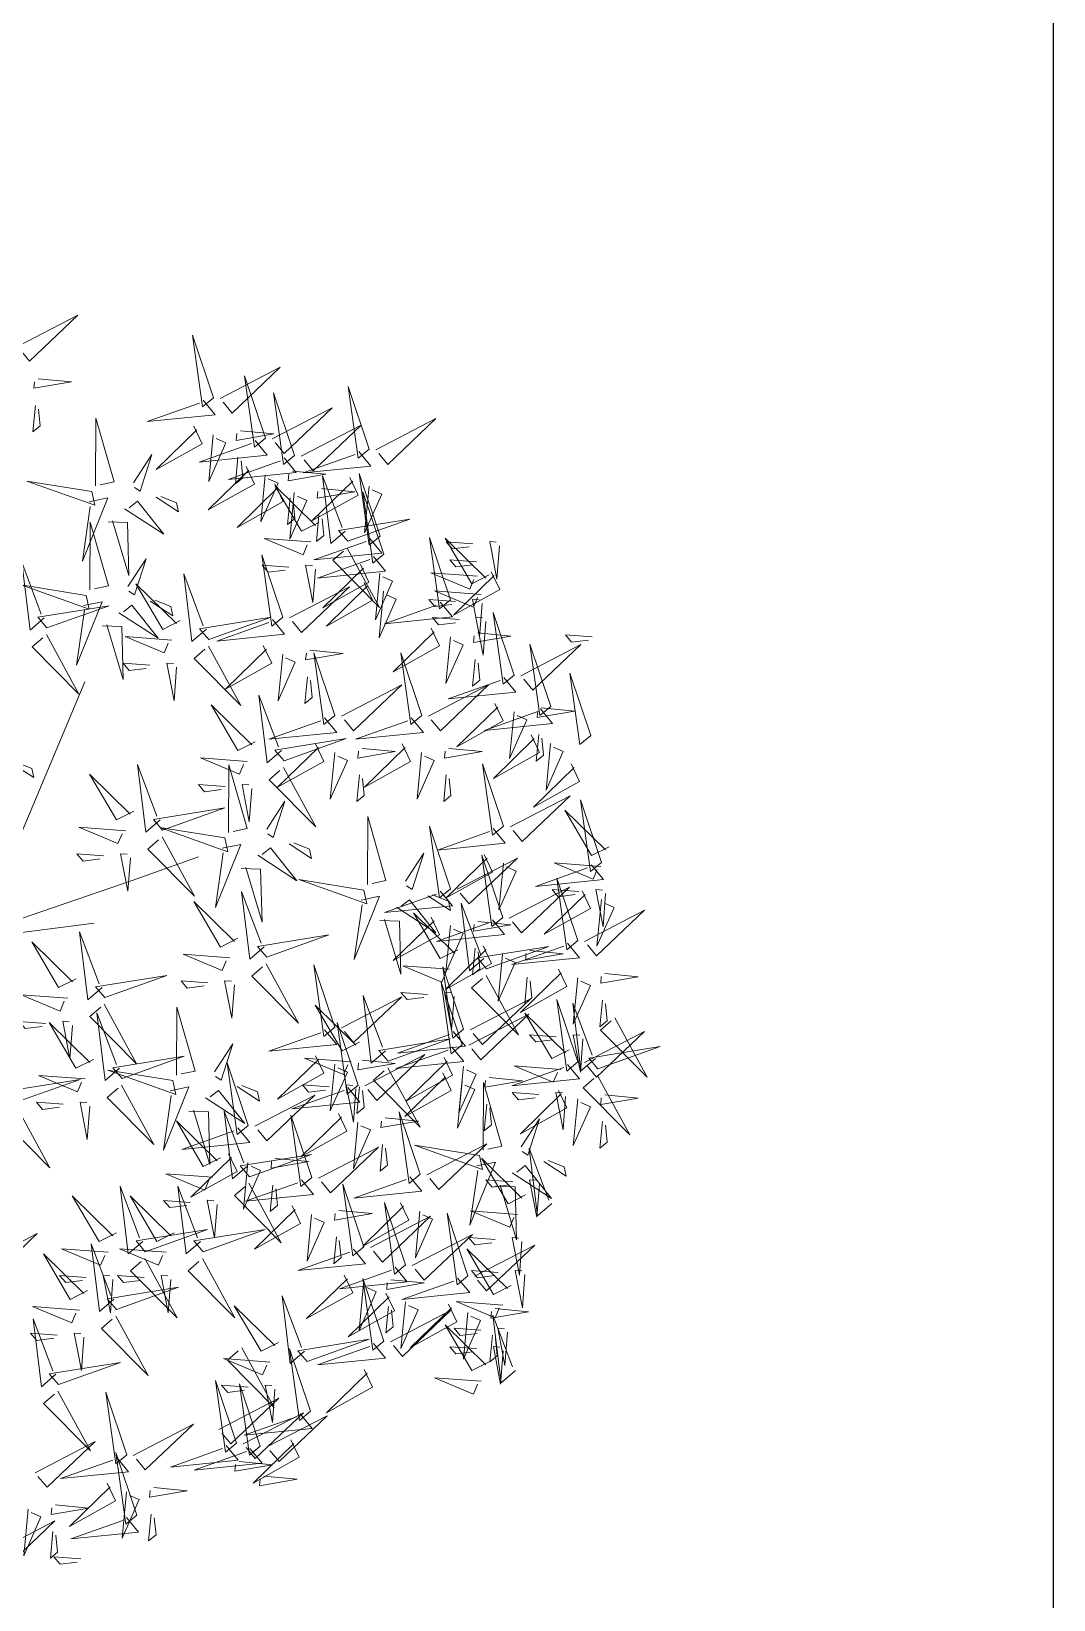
# Model space of a CAD drawing. Header units: millimetres. Extents: x 828494 to 5219521, y -272453 to 431064.
# Drawn here: x 2723570 to 2725742, y 177494 to 180826 of the extents above; entities that cross this region are included whole.
import ezdxf

# ---------------------------------------------------------------- set-up
doc = ezdxf.new("R2010")
doc.units = ezdxf.units.MM
doc.header["$LTSCALE"] = 5
doc.header["$MEASUREMENT"] = 0
doc.layers.add('Tree-1-Mobius', color=7, linetype='Continuous', lineweight=5, true_color=0x1f7a00)

# ---------------------------------------------------------------- blocks, each defined once
blk = doc.blocks.new('TREE-MJ-COLOUR')
at = {"layer": 'Tree-1-Mobius', "color": 35, "true_color": 0xb87a3d}
for p, q in [((813257.6, 660627.5), (813375, 660906.5)), ((813252, 660610.7), (813430.8, 660672.1)), ((813257.6, 660605.1), (813386.1, 660621.9))]:
    blk.add_line(p, q, dxfattribs=at)
at = {"layer": 'Tree-1-Mobius', "color": 32}
blk.add_line((813430.8, 660672.1), (813509.1, 660700), dxfattribs=at)
at = {"layer": 'Tree-1-Mobius', "color": 80, "true_color": 0x3bec13}
for points in [[(813295.6, 661302.5), (813366.5, 661339.3), (813309.8, 661285.3), (813299.1, 661298.2)], [(813526.7, 661241.9), (813502, 661315.7), (813513.7, 661231.3), (813526.7, 661241.9)], [(813534.5, 661241.2), (813605.5, 661277.9), (813548.7, 661223.9), (813538.1, 661236.9)], [(813319.7, 661264.5), (813359, 661260.7), (813314.7, 661253.1), (813315.4, 661260.9)], [(813588.1, 661194.2), (813563.4, 661268), (813575.2, 661183.6), (813588.1, 661194.2)], [(813514.5, 661239.1), (813528.7, 661221.9), (813448.6, 661213.8), (813510.2, 661235.6)], [(813622.2, 661173.8), (813597.5, 661247.6), (813609.3, 661163.1), (813622.2, 661173.8)], [(813316.7, 661233), (813313.7, 661201.6), (813322.3, 661208.7), (813320.3, 661228.7)], [(813596, 661193.4), (813666.9, 661230.2), (813610.2, 661176.2), (813599.5, 661189.1)], [(813387.6, 661138), (813387.9, 661217.9), (813409.5, 661142.6), (813393.1, 661139.1)], [(813503.6, 661208.5), (813513.5, 661187.7), (813459.1, 661157.2), (813507.2, 661204.1)], [(813558.7, 661203.1), (813598, 661199.3), (813553.6, 661191.7), (813554.3, 661199.6)], [(813630.1, 661173), (813701, 661209.8), (813644.3, 661155.7), (813633.6, 661168.7)], [(813575.9, 661191.4), (813590.1, 661174.2), (813510, 661166.1), (813571.6, 661187.9)], [(813526.5, 661198.3), (813521.2, 661143.3), (813541.4, 661188.9), (813530, 661194)], [(813432.5, 661141.7), (813454.1, 661174.8), (813440.3, 661131.9), (813433.7, 661136.2)], [(813610.1, 661171), (813624.3, 661153.7), (813544.2, 661145.6), (813605.7, 661167.4)], [(813555.6, 661171.7), (813552.6, 661140.2), (813561.3, 661147.3), (813559.2, 661167.4)], [(813565.1, 661160.7), (813575, 661139.9), (813520.5, 661109.5), (813568.6, 661156.4)], [(813587.9, 661150.6), (813582.6, 661095.6), (813602.9, 661141.2), (813591.4, 661146.3)], [(813620.1, 661155.4), (813659.4, 661151.6), (813615, 661144), (813615.8, 661151.9)], [(813682.1, 661084.6), (813665.1, 661070), (813655.4, 661150), (813678.5, 661088.8)], [(813383.3, 661131.4), (813306.5, 661143.7), (813386.7, 661115), (813383.3, 661131.4)], [(813599.2, 661140.3), (813609.1, 661119.5), (813554.6, 661089), (813602.7, 661136)], [(813651.2, 661094.9), (813630.6, 661084.5), (813599.1, 661138.4), (813647, 661091.2)], [(813622, 661130.1), (813616.8, 661075.1), (813637, 661120.7), (813625.6, 661125.8)], [(813654.2, 661135), (813693.5, 661131.1), (813649.2, 661123.5), (813649.9, 661131.4)], [(813380.1, 661119.3), (813402, 661123.9), (813372, 661049.1), (813381.3, 661113.8)], [(813421.9, 661111), (813468.2, 661080.8), (813437.1, 661119.9), (813427.3, 661112.1)], [(813459, 661124.5), (813485.5, 661107.2), (813483.2, 661118.1), (813464.5, 661125.6)], [(813617.1, 661124), (813614.1, 661092.5), (813622.7, 661099.6), (813620.6, 661119.6)], [(813380.8, 661015.3), (813381.1, 661095.2), (813402.7, 661019.9), (813386.3, 661016.4)], [(813402.3, 661095.4), (813425.3, 661094.6), (813427, 661032.2), (813407.7, 661096.6)], [(813651.2, 661103.5), (813648.2, 661072.1), (813656.8, 661079.2), (813654.8, 661099.2)], [(813685.1, 661072.5), (813758.4, 661098.7), (813674.2, 661085.2), (813685.1, 661072.5)], [(813641.5, 661071.8), (813586.4, 661076), (813632.4, 661056.7), (813637.3, 661068.2)], [(813806.5, 661003.3), (813781.8, 661077.1), (813793.6, 660992.7), (813806.5, 661003.3)], [(813425.7, 661019), (813447.3, 661052), (813433.5, 661009.2), (813426.8, 661013.5)], [(813608.6, 660982.9), (813583.9, 661056.7), (813595.7, 660972.2), (813608.6, 660982.9)], [(813684.5, 661064.6), (813722.8, 660994.4), (813667.6, 661050.1), (813680.3, 661061)], [(813327.1, 660982.3), (813310.2, 660967.8), (813300.4, 661047.7), (813323.5, 660986.6)], [(813518.3, 660968.7), (813501.3, 660954.1), (813491.6, 661034.1), (813514.6, 660972.9)], [(813615.5, 661042.1), (813584, 661044.4), (813591.3, 661036), (813611.3, 661038.4)], [(813647, 661039.7), (813644, 661000.3), (813635.5, 661044.5), (813643.4, 661044)], [(813376.5, 661008.6), (813299.6, 661021), (813379.9, 660992.3), (813376.5, 661008.6)], [(813487.4, 660978.9), (813466.8, 660968.6), (813435.2, 661022.5), (813483.1, 660975.3)], [(813616.4, 660982.1), (813687.4, 661018.9), (813630.7, 660964.8), (813620, 660977.8)], [(813373.3, 660996.6), (813395.2, 661001.2), (813365.2, 660926.4), (813374.5, 660991.1)], [(813415, 660988.2), (813461.3, 660958), (813430.3, 660997.1), (813420.5, 660989.4)], [(813452.2, 661001.7), (813478.6, 660984.5), (813476.3, 660995.4), (813457.6, 661002.9)], [(813794.4, 661000.5), (813808.6, 660983.3), (813728.5, 660975.2), (813790.1, 660997)], [(813330.2, 660970.2), (813403.5, 660996.4), (813319.3, 660982.9), (813330.2, 660970.2)], [(813521.3, 660956.6), (813594.6, 660982.8), (813510.4, 660969.3), (813521.3, 660956.6)], [(813596.4, 660980.1), (813610.6, 660962.8), (813530.5, 660954.7), (813592.1, 660976.5)], [(813881.6, 660914.7), (813856.9, 660988.5), (813868.7, 660904), (813881.6, 660914.7)], [(813329.6, 660962.4), (813367.8, 660892.2), (813312.6, 660947.8), (813325.3, 660958.7)], [(813395.5, 660972.7), (813418.5, 660971.8), (813420.2, 660909.5), (813400.9, 660973.9)], [(813477.7, 660955.9), (813422.6, 660960), (813468.6, 660940.8), (813473.4, 660952.3)], [(813783.5, 660969.8), (813793.4, 660949), (813738.9, 660918.6), (813787.1, 660965.5)], [(813806.3, 660959.7), (813801.1, 660904.6), (813821.3, 660950.3), (813809.9, 660955.4)], [(813838.5, 660964.5), (813877.8, 660960.7), (813833.5, 660953.1), (813834.2, 660961)], [(813520.7, 660948.7), (813558.9, 660878.5), (813503.8, 660934.2), (813516.5, 660945.1)], [(813585.5, 660949.4), (813595.5, 660928.6), (813541, 660898.1), (813589.1, 660945.1)], [(813640.6, 660944.1), (813679.9, 660940.2), (813635.5, 660932.6), (813636.3, 660940.5)], [(813889.5, 660913.9), (813960.4, 660950.7), (813903.7, 660896.7), (813893, 660909.6)], [(813451.7, 660926.2), (813420.2, 660928.5), (813427.4, 660920.1), (813447.4, 660922.5)], [(813483.2, 660923.8), (813480.2, 660884.4), (813471.6, 660928.6), (813479.5, 660928.1)], [(813608.4, 660939.2), (813603.1, 660884.2), (813623.3, 660929.8), (813611.9, 660934.9)], [(813670, 660867), (813645.3, 660940.8), (813657.1, 660856.3), (813670, 660867)], [(813772.4, 660867), (813747.7, 660940.8), (813759.5, 660856.3), (813772.4, 660867)], [(813835.5, 660933.1), (813832.5, 660901.6), (813841.1, 660908.7), (813839.1, 660928.7)], [(813637.6, 660912.6), (813634.6, 660881.2), (813643.2, 660888.3), (813641.1, 660908.3)], [(813869.5, 660911.9), (813883.7, 660894.6), (813803.6, 660886.5), (813865.2, 660908.3)], [(813607, 660825.5), (813590.1, 660811), (813580.3, 660890.9), (813603.4, 660829.8)], [(813677.9, 660866.2), (813748.8, 660903), (813692.1, 660848.9), (813681.4, 660861.9)], [(813780.3, 660866.2), (813851.2, 660903), (813794.5, 660848.9), (813783.8, 660861.9)], [(813576.1, 660835.8), (813555.5, 660825.4), (813524, 660879.3), (813571.9, 660832.1)], [(813858.6, 660881.2), (813868.5, 660860.4), (813814, 660830), (813862.1, 660876.9)], [(813881.4, 660871.1), (813876.2, 660816), (813896.4, 660861.7), (813885, 660866.7)], [(813913.6, 660875.9), (813952.9, 660872.1), (813908.6, 660864.5), (813909.3, 660872.3)], [(813657.8, 660864.2), (813672.1, 660846.9), (813591.9, 660838.8), (813653.5, 660860.6)], [(813760.2, 660864.2), (813774.5, 660846.9), (813694.3, 660838.8), (813755.9, 660860.6)], [(813610, 660813.4), (813683.3, 660839.6), (813599.1, 660826.1), (813610, 660813.4)], [(813647, 660833.5), (813656.9, 660812.7), (813602.4, 660782.2), (813650.5, 660829.2)], [(813749.4, 660833.5), (813759.3, 660812.7), (813704.8, 660782.2), (813752.9, 660829.2)], [(813910.6, 660844.4), (813907.6, 660813), (813916.2, 660820.1), (813914.2, 660840.1)], [(813288.3, 660810.8), (813314.8, 660793.6), (813312.5, 660804.5), (813293.8, 660812)], [(813566.4, 660812.7), (813511.3, 660816.9), (813557.4, 660797.6), (813562.2, 660809.1)], [(813669.8, 660823.3), (813664.5, 660768.3), (813684.8, 660813.9), (813673.4, 660819)], [(813702, 660828.1), (813741.3, 660824.3), (813696.9, 660816.7), (813697.7, 660824.6)], [(813772.2, 660823.3), (813766.9, 660768.3), (813787.2, 660813.9), (813775.8, 660819)], [(813804.4, 660828.1), (813843.7, 660824.3), (813799.3, 660816.7), (813800.1, 660824.6)], [(813432.8, 660754), (813412.2, 660743.6), (813380.6, 660797.5), (813428.5, 660750.3)], [(813463.7, 660743.7), (813446.7, 660729.1), (813437, 660809.1), (813460, 660748)], [(813544.6, 660728.9), (813545, 660808.8), (813566.5, 660733.5), (813550.1, 660730)], [(813609.4, 660805.5), (813647.7, 660735.4), (813592.5, 660791), (813605.2, 660801.9)], [(813699, 660796.7), (813696, 660765.2), (813704.6, 660772.3), (813702.6, 660792.4)], [(813801.4, 660796.7), (813798.4, 660765.2), (813807, 660772.3), (813804.9, 660792.4)], [(813540.4, 660783), (813508.9, 660785.4), (813516.2, 660776.9), (813536.2, 660779.4)], [(813571.9, 660780.6), (813568.9, 660741.3), (813560.4, 660785.5), (813568.3, 660784.9)], [(813466.7, 660731.6), (813540, 660757.8), (813455.8, 660744.3), (813466.7, 660731.6)], [(813589.5, 660732.6), (813611.1, 660765.7), (813597.3, 660722.9), (813590.7, 660727.2)], [(813708.5, 660667.5), (813708.8, 660747.5), (813730.3, 660672.1), (813713.9, 660668.7)], [(813423.1, 660730.9), (813367.9, 660735.1), (813414, 660715.8), (813418.8, 660727.3)], [(813466.1, 660723.7), (813504.3, 660653.5), (813449.1, 660709.2), (813461.9, 660720.1)], [(813540.3, 660722.3), (813463.5, 660734.6), (813543.8, 660705.9), (813540.3, 660722.3)], [(813806.5, 660662.4), (813781.8, 660736.2), (813793.6, 660651.8), (813806.5, 660662.4)], [(813397, 660701.2), (813365.5, 660703.6), (813372.8, 660695.1), (813392.8, 660697.5)], [(813428.6, 660698.8), (813425.5, 660659.5), (813417, 660703.7), (813424.9, 660703.1)], [(813537.1, 660710.2), (813559, 660714.8), (813529, 660640.1), (813538.3, 660704.8)], [(813578.9, 660701.9), (813625.2, 660671.7), (813594.1, 660710.8), (813584.3, 660703)], [(813616, 660715.4), (813642.5, 660698.1), (813640.2, 660709.1), (813621.5, 660716.5)], [(813753.4, 660671.3), (813775, 660704.3), (813761.1, 660661.5), (813754.5, 660665.8)], [(813868, 660628.3), (813843.3, 660702.1), (813855.1, 660617.7), (813868, 660628.3)], [(813559.3, 660686.4), (813582.3, 660685.5), (813584, 660623.1), (813564.8, 660687.5)], [(813814.4, 660661.7), (813885.3, 660698.4), (813828.6, 660644.4), (813818, 660657.3)], [(813704.1, 660660.9), (813627.3, 660673.3), (813707.6, 660644.5), (813704.1, 660660.9)], [(813875.8, 660627.6), (813946.8, 660664.3), (813890.1, 660610.3), (813879.4, 660623.3)], [(813956.7, 660601.1), (813932, 660674.9), (813943.8, 660590.4), (813956.7, 660601.1)], [(813555.6, 660604), (813535, 660593.6), (813503.5, 660647.5), (813551.4, 660600.3)], [(813586.5, 660593.7), (813569.6, 660579.2), (813559.8, 660659.1), (813582.9, 660598)], [(813701, 660648.9), (813722.8, 660653.5), (813692.9, 660578.7), (813702.1, 660643.4)], [(813794.4, 660659.6), (813808.6, 660642.4), (813728.5, 660634.3), (813790.1, 660656.1)], [(813742.7, 660640.5), (813789, 660610.3), (813758, 660649.4), (813748.2, 660641.7)], [(813779.8, 660654), (813806.3, 660636.8), (813804, 660647.7), (813785.3, 660655.2)], [(813845.9, 660580.1), (813829, 660565.5), (813819.2, 660645.5), (813842.3, 660584.3)], [(813783.5, 660628.9), (813793.4, 660608.1), (813738.9, 660577.7), (813787.1, 660624.6)], [(813815, 660590.3), (813794.4, 660580), (813762.9, 660633.8), (813810.8, 660586.7)], [(813964.6, 660600.3), (814035.5, 660637.1), (813978.8, 660583), (813968.1, 660596)], [(813395.4, 660546), (813378.4, 660531.4), (813368.7, 660611.4), (813391.8, 660550.2)], [(813589.6, 660581.6), (813662.9, 660607.8), (813578.7, 660594.3), (813589.6, 660581.6)], [(813723.1, 660625), (813746.1, 660624.1), (813747.8, 660561.7), (813728.6, 660626.1)], [(813855.8, 660625.5), (813870, 660608.3), (813789.9, 660600.2), (813851.5, 660622)], [(813806.3, 660618.8), (813801.1, 660563.8), (813821.3, 660609.4), (813809.9, 660614.5)], [(813838.5, 660623.6), (813877.8, 660619.8), (813833.5, 660612.2), (813834.2, 660620.1)], [(813364.5, 660556.2), (813343.9, 660545.9), (813312.4, 660599.7), (813360.3, 660552.6)], [(813844.9, 660594.8), (813854.9, 660574), (813800.4, 660543.6), (813848.5, 660590.5)], [(813835.5, 660592.2), (813832.5, 660560.7), (813841.1, 660567.8), (813839.1, 660587.8)], [(813849, 660568), (813922.3, 660594.2), (813838.1, 660580.7), (813849, 660568)], [(813944.5, 660598.3), (813958.8, 660581), (813878.7, 660572.9), (813940.2, 660594.7)], [(813900, 660589.5), (813939.3, 660585.7), (813894.9, 660578.1), (813895.7, 660586)], [(813546, 660580.9), (813490.8, 660585.1), (813536.9, 660565.8), (813541.7, 660577.3)], [(813589, 660573.7), (813627.2, 660503.6), (813572, 660559.2), (813584.7, 660570.1)], [(813670, 660498.8), (813645.3, 660572.6), (813657.1, 660488.1), (813670, 660498.8)], [(813805.4, 660567.3), (813750.2, 660571.4), (813796.3, 660552.1), (813801.1, 660563.6)], [(813867.8, 660584.7), (813862.5, 660529.7), (813882.7, 660575.3), (813871.3, 660580.4)], [(813398.4, 660533.9), (813471.7, 660560.1), (813387.5, 660546.6), (813398.4, 660533.9)], [(813519.9, 660551.2), (813488.4, 660553.6), (813495.7, 660545.1), (813515.7, 660547.6)], [(813551.4, 660548.8), (813548.4, 660509.5), (813539.9, 660553.7), (813547.8, 660553.1)], [(813848.4, 660560.1), (813886.6, 660489.9), (813831.4, 660545.5), (813844.1, 660556.5)], [(813933.7, 660567.6), (813943.6, 660546.8), (813889.1, 660516.3), (813937.2, 660563.3)], [(813897, 660558.1), (813894, 660526.6), (813902.6, 660533.7), (813900.5, 660553.8)], [(813956.5, 660557.4), (813951.3, 660502.4), (813971.5, 660548), (813960.1, 660553.1)], [(813988.7, 660562.2), (814028, 660558.4), (813983.7, 660550.8), (813984.4, 660558.7)], [(813354.8, 660533.2), (813299.7, 660537.3), (813345.7, 660518), (813350.6, 660529.6)], [(813677.9, 660498), (813748.8, 660534.8), (813692.1, 660480.8), (813681.4, 660493.7)], [(813729.9, 660471), (813712.9, 660456.4), (813703.2, 660536.4), (813726.2, 660475.2)], [(813779.3, 660537.6), (813747.8, 660539.9), (813755.1, 660531.5), (813775.1, 660533.9)], [(813820.2, 660478.3), (813795.5, 660552.1), (813807.3, 660467.7), (813820.2, 660478.3)], [(813810.8, 660535.2), (813807.8, 660495.8), (813799.3, 660540), (813807.2, 660539.4)], [(813397.8, 660526), (813436, 660455.8), (813380.9, 660511.4), (813393.6, 660522.4)], [(813415.9, 660450.5), (813398.9, 660436), (813389.2, 660515.9), (813412.2, 660454.8)], [(813483.2, 660442.5), (813483.5, 660522.5), (813505.1, 660447.1), (813488.7, 660443.7)], [(813699, 660481.2), (813678.4, 660470.9), (813646.9, 660524.8), (813694.7, 660477.6)], [(813956.7, 660457.9), (813932, 660531.7), (813943.8, 660447.2), (813956.7, 660457.9)], [(813985.7, 660530.8), (813982.7, 660499.3), (813991.3, 660506.5), (813989.3, 660526.5)], [(813328.8, 660503.5), (813297.3, 660505.8), (813304.6, 660497.4), (813324.5, 660499.8)], [(813385, 660460.8), (813364.4, 660450.5), (813332.8, 660504.3), (813380.7, 660457.1)], [(813360.3, 660501.1), (813357.3, 660461.7), (813348.8, 660505.9), (813356.6, 660505.3)], [(813697.3, 660430.6), (813672.6, 660504.4), (813684.4, 660420), (813697.3, 660430.6)], [(813828, 660477.6), (813899, 660514.3), (813842.3, 660460.3), (813831.6, 660473.3)], [(813528.1, 660446.3), (813549.7, 660479.3), (813535.9, 660436.5), (813529.2, 660440.8)], [(813657.8, 660496), (813672.1, 660478.7), (813591.9, 660470.6), (813653.5, 660492.4)], [(813732.9, 660458.9), (813806.2, 660485.1), (813722, 660471.6), (813732.9, 660458.9)], [(813964.6, 660457.1), (814035.5, 660493.9), (813978.8, 660439.9), (813968.1, 660452.8)], [(813418.9, 660438.4), (813492.2, 660464.6), (813408, 660451.1), (813418.9, 660438.4)], [(813647, 660465.3), (813656.9, 660444.5), (813602.4, 660414.1), (813650.5, 660461)], [(813689.3, 660458.2), (813634.2, 660462.3), (813680.2, 660443), (813685.1, 660454.6)], [(813702, 660460), (813741.3, 660456.2), (813696.9, 660448.6), (813697.7, 660456.4)], [(813705.2, 660429.8), (813776.1, 660466.6), (813719.4, 660412.6), (813708.7, 660425.5)], [(813808, 660475.5), (813822.2, 660458.3), (813742.1, 660450.2), (813803.7, 660472)], [(813375.3, 660437.8), (813320.2, 660441.9), (813366.2, 660422.6), (813371.1, 660434.1)], [(813478.9, 660435.9), (813402, 660448.3), (813482.3, 660419.5), (813478.9, 660435.9)], [(813567.6, 660382.9), (813542.9, 660456.7), (813554.7, 660372.2), (813567.6, 660382.9)], [(813669.8, 660455.2), (813664.5, 660400.1), (813684.8, 660445.8), (813673.4, 660450.8)], [(813732.3, 660451), (813770.5, 660380.8), (813715.4, 660436.4), (813728.1, 660447.4)], [(813797.2, 660444.9), (813807.1, 660424.1), (813752.6, 660393.6), (813800.7, 660440.5)], [(813944.5, 660455.1), (813958.8, 660437.8), (813878.7, 660429.7), (813940.2, 660451.5)], [(813296, 660411.2), (813369.3, 660437.4), (813285.1, 660423.9), (813296, 660411.2)], [(813418.3, 660430.6), (813456.5, 660360.4), (813401.4, 660416), (813414.1, 660426.9)], [(813475.7, 660423.9), (813497.6, 660428.5), (813467.6, 660353.7), (813476.8, 660418.4)], [(813517.4, 660415.5), (813563.7, 660385.3), (813532.7, 660424.4), (813522.9, 660416.7)], [(813554.6, 660429), (813581, 660411.8), (813578.7, 660422.7), (813560, 660430.2)], [(813685.1, 660427.8), (813699.4, 660410.6), (813619.2, 660402.5), (813680.8, 660424.3)], [(813663.3, 660428.5), (813631.8, 660430.8), (813639, 660422.4), (813659, 660424.8)], [(813694.8, 660426.1), (813691.8, 660386.7), (813683.3, 660430.9), (813691.1, 660430.3)], [(813699, 660428.5), (813696, 660397.1), (813704.6, 660404.2), (813702.6, 660424.2)], [(813820, 660434.7), (813814.7, 660379.7), (813835, 660425.3), (813823.5, 660430.4)], [(813845, 660353.9), (813845.3, 660433.8), (813866.9, 660358.5), (813850.5, 660355.1)], [(813852.2, 660439.5), (813891.5, 660435.7), (813847.1, 660428.1), (813847.9, 660436)], [(813933.7, 660424.4), (813943.6, 660403.6), (813889.1, 660373.2), (813937.2, 660420.1)], [(813349.3, 660408), (813317.8, 660410.4), (813325, 660401.9), (813345, 660404.4)], [(813380.8, 660405.7), (813377.8, 660366.3), (813369.3, 660410.5), (813377.1, 660409.9)], [(813575.5, 660382.1), (813646.4, 660418.9), (813589.7, 660364.9), (813579, 660377.8)], [(813849.2, 660408.1), (813846.2, 660376.6), (813854.8, 660383.7), (813852.7, 660403.8)], [(813956.5, 660414.3), (813951.3, 660359.2), (813971.5, 660404.9), (813960.1, 660409.9)], [(813988.7, 660419.1), (814028, 660415.3), (813983.7, 660407.7), (813984.4, 660415.5)], [(813295.4, 660403.3), (813333.7, 660333.1), (813278.5, 660388.7), (813291.2, 660399.7)], [(813535.1, 660344.9), (813514.6, 660334.5), (813483, 660388.4), (813530.9, 660341.2)], [(813497.8, 660400), (813520.9, 660399.1), (813522.6, 660336.8), (813503.3, 660401.2)], [(813566.1, 660334.6), (813549.1, 660320.1), (813539.4, 660400), (813562.4, 660338.9)], [(813642.7, 660321.5), (813618, 660395.3), (813629.8, 660310.9), (813642.7, 660321.5)], [(813674.3, 660397.1), (813684.2, 660376.3), (813629.7, 660345.9), (813677.8, 660392.8)], [(813697.1, 660387), (813691.9, 660331.9), (813712.1, 660377.6), (813700.7, 660382.7)], [(813729.3, 660391.8), (813768.6, 660388), (813724.3, 660380.4), (813725, 660388.2)], [(813889.9, 660357.7), (813911.5, 660390.7), (813897.7, 660347.9), (813891, 660352.2)], [(813985.7, 660387.6), (813982.7, 660356.2), (813991.3, 660363.3), (813989.3, 660383.3)], [(813555.4, 660380.1), (813569.7, 660362.8), (813489.5, 660354.7), (813551.1, 660376.5)], [(813544.6, 660349.4), (813554.5, 660328.6), (813500, 660298.2), (813548.1, 660345.1)], [(813569.1, 660322.5), (813642.4, 660348.7), (813558.2, 660335.2), (813569.1, 660322.5)], [(813650.6, 660320.8), (813721.5, 660357.5), (813664.8, 660303.5), (813654.1, 660316.4)], [(813726.3, 660360.4), (813723.3, 660328.9), (813731.9, 660336), (813729.9, 660356)], [(813840.7, 660347.3), (813763.8, 660359.7), (813844.1, 660330.9), (813840.7, 660347.3)], [(813567.4, 660339.3), (813562.2, 660284.2), (813582.4, 660329.9), (813571, 660334.9)], [(813599.6, 660344.1), (813638.9, 660340.3), (813594.6, 660332.7), (813595.3, 660340.5)], [(813837.5, 660335.2), (813859.4, 660339.8), (813829.4, 660265.1), (813838.6, 660329.8)], [(813879.2, 660326.9), (813925.5, 660296.7), (813894.5, 660335.8), (813884.7, 660328)], [(813916.4, 660340.4), (813942.8, 660323.2), (813940.5, 660334.1), (813921.8, 660341.6)], [(813525.5, 660321.8), (813470.3, 660326), (813516.4, 660306.7), (813521.2, 660318.2)], [(813568.5, 660314.7), (813606.7, 660244.5), (813551.5, 660300.1), (813564.3, 660311)], [(813630.5, 660318.7), (813644.8, 660301.5), (813564.6, 660293.4), (813626.2, 660315.2)], [(813596.6, 660312.6), (813593.6, 660281.2), (813602.2, 660288.3), (813600.2, 660308.3)], [(813704.1, 660239.7), (813679.5, 660313.5), (813691.2, 660229.1), (813704.1, 660239.7)], [(813859.6, 660311.4), (813882.7, 660310.5), (813884.4, 660248.1), (813865.1, 660312.5)], [(813412.3, 660256.2), (813391.7, 660245.9), (813360.1, 660299.8), (813408, 660252.6)], [(813443.2, 660246), (813426.2, 660231.4), (813416.5, 660311.4), (813439.5, 660250.2)], [(813480.5, 660256.2), (813459.9, 660245.9), (813428.4, 660299.8), (813476.3, 660252.6)], [(813499.4, 660292.1), (813467.9, 660294.5), (813475.2, 660286), (813495.2, 660288.5)], [(813511.4, 660246), (813494.5, 660231.4), (813484.7, 660311.4), (813507.8, 660250.2)], [(813530.9, 660289.8), (813527.9, 660250.4), (813519.4, 660294.6), (813527.3, 660294)], [(813619.7, 660288), (813629.6, 660267.2), (813575.1, 660236.8), (813623.2, 660283.7)], [(813642.5, 660277.9), (813637.2, 660222.9), (813657.5, 660268.5), (813646.1, 660273.6)], [(813674.7, 660282.7), (813714, 660278.9), (813669.6, 660271.3), (813670.4, 660279.2)], [(813712, 660238.9), (813783, 660275.7), (813726.2, 660221.7), (813715.6, 660234.6)], [(813827, 660205.6), (813802.3, 660279.4), (813814.1, 660195), (813827, 660205.6)], [(813446.2, 660233.9), (813519.5, 660260.1), (813435.3, 660246.6), (813446.2, 660233.9)], [(813514.5, 660233.9), (813587.8, 660260.1), (813503.6, 660246.6), (813514.5, 660233.9)], [(813247.8, 660218.5), (813318.8, 660255.3), (813262, 660201.2), (813251.4, 660214.2)], [(813671.7, 660251.3), (813668.7, 660219.8), (813677.3, 660226.9), (813675.2, 660247)], [(813834.9, 660204.9), (813905.8, 660241.6), (813849.1, 660187.6), (813838.4, 660200.5)], [(813378.1, 660188.1), (813357.6, 660177.7), (813326, 660231.6), (813373.9, 660184.4)], [(813402.6, 660233.2), (813347.5, 660237.3), (813393.5, 660218.1), (813398.4, 660229.6)], [(813470.9, 660233.2), (813415.7, 660237.3), (813461.8, 660218.1), (813466.6, 660229.6)], [(813692, 660236.9), (813706.2, 660219.7), (813626.1, 660211.6), (813687.7, 660233.4)], [(813376.6, 660203.5), (813345.1, 660205.8), (813352.3, 660197.4), (813372.3, 660199.8)], [(813444.8, 660203.5), (813413.3, 660205.8), (813420.6, 660197.4), (813440.6, 660199.8)], [(813681.1, 660206.2), (813691, 660185.4), (813636.5, 660155), (813684.7, 660201.9)], [(813736.1, 660200.9), (813775.4, 660197.1), (813731.1, 660189.5), (813731.8, 660197.3)], [(813814.8, 660202.8), (813829.1, 660185.6), (813749, 660177.5), (813810.5, 660199.3)], [(813412.1, 660165.7), (813485.4, 660191.9), (813401.2, 660178.4), (813412.1, 660165.7)], [(813703.9, 660196.1), (813698.7, 660141), (813718.9, 660186.7), (813707.5, 660191.8)], [(813733.1, 660169.4), (813730.1, 660138), (813738.7, 660145.1), (813736.7, 660165.1)], [(813804, 660172.1), (813813.9, 660151.3), (813759.4, 660120.9), (813807.5, 660167.8)], [(813859, 660166.8), (813898.3, 660163), (813854, 660155.4), (813854.7, 660163.3)], [(813826.8, 660162), (813821.6, 660107), (813841.8, 660152.6), (813830.4, 660157.7)], [(813637.4, 660104.4), (813710.6, 660130.5), (813626.4, 660117.1), (813637.4, 660104.4)], [(813856, 660135.4), (813853, 660103.9), (813861.6, 660111), (813859.6, 660131)]]:
    blk.add_lwpolyline(points, dxfattribs=at)
at = {"layer": 'Tree-1-Mobius', "color": 203, "true_color": 0xb067c5}
for points in [[(813710.5, 661181.3), (813685.8, 661255.1), (813697.6, 661170.7), (813710.5, 661181.3)], [(813718.4, 661180.6), (813789.3, 661217.4), (813732.6, 661163.3), (813721.9, 661176.3)], [(813698.3, 661178.5), (813712.6, 661161.3), (813632.4, 661153.2), (813694, 661175)], [(813687.5, 661147.9), (813697.4, 661127.1), (813642.9, 661096.6), (813691, 661143.5)], [(813723.4, 661078.6), (813698.7, 661152.4), (813710.4, 661068), (813723.4, 661078.6)], [(813727.6, 661057.2), (813703, 661131), (813714.7, 661046.6), (813727.6, 661057.2)], [(813710.3, 661137.7), (813705.1, 661082.7), (813725.3, 661128.3), (813713.9, 661133.4)], [(813711.2, 661075.8), (813725.4, 661058.6), (813645.3, 661050.5), (813706.9, 661072.3)], [(813852.2, 661032.9), (813831.6, 661022.5), (813800.1, 661076.4), (813848, 661029.2)], [(813832.7, 661069.7), (813801.2, 661072), (813808.4, 661063.6), (813828.4, 661066)], [(813864.2, 661067.3), (813861.2, 661027.9), (813852.7, 661072.1), (813860.5, 661071.5)], [(813715.5, 661054.4), (813729.7, 661037.2), (813649.6, 661029.1), (813711.2, 661050.9)], [(813700.3, 661045.1), (813710.2, 661024.3), (813655.8, 660993.9), (813703.9, 661040.8)], [(813723.2, 661035), (813717.9, 660980), (813738.1, 661025.6), (813726.7, 661030.7)], [(813838.2, 661031.2), (813783.1, 661035.4), (813829.2, 661016.1), (813834, 661027.6)], [(813837, 661048.3), (813805.5, 661050.6), (813812.7, 661042.2), (813832.7, 661044.6)], [(813854.6, 661036.6), (813864.5, 661015.8), (813810, 660985.3), (813858.1, 661032.3)], [(813704.6, 661023.7), (813714.5, 661002.9), (813660, 660972.5), (813708.2, 661019.4)], [(813727.4, 661013.6), (813722.2, 660958.6), (813742.4, 661004.2), (813731, 661009.3)], [(813812.2, 661001.5), (813780.7, 661003.9), (813788, 660995.4), (813808, 660997.8)], [(813842.5, 661009.8), (813787.4, 661014), (813833.4, 660994.7), (813838.3, 661006.2)], [(813843.7, 660999.1), (813840.7, 660959.8), (813832.2, 661004), (813840.1, 661003.4)], [(813816.5, 660980.1), (813785, 660982.5), (813792.3, 660974), (813812.2, 660976.4)], [(813848, 660977.7), (813845, 660938.3), (813836.5, 660982.5), (813844.3, 660982)], [(813973.5, 660959.6), (813942, 660962), (813949.3, 660953.5), (813969.2, 660956)], [(813924.7, 660877.4), (813900, 660951.2), (813911.8, 660866.8), (813924.7, 660877.4)], [(813971.9, 660843.2), (813947.2, 660917), (813958.9, 660832.6), (813971.9, 660843.2)], [(813912.6, 660874.7), (813926.8, 660857.4), (813846.7, 660849.3), (813908.3, 660871.1)], [(813901.7, 660844), (813911.6, 660823.2), (813857.1, 660792.7), (813905.3, 660839.7)], [(813924.5, 660833.8), (813919.3, 660778.8), (813939.5, 660824.4), (813928.1, 660829.5)], [(813869, 660736.2), (813844.3, 660810), (813856.1, 660725.5), (813869, 660736.2)], [(813948.8, 660809.7), (813958.7, 660788.9), (813904.3, 660758.5), (813952.4, 660805.4)], [(813876.9, 660735.4), (813947.8, 660772.2), (813891.1, 660718.2), (813880.5, 660731.1)], [(813984.7, 660693.4), (813960, 660767.2), (813971.8, 660682.7), (813984.7, 660693.4)], [(813993.6, 660711.8), (813973, 660701.5), (813941.4, 660755.3), (813989.3, 660708.2)], [(813856.9, 660733.4), (813871.1, 660716.2), (813791, 660708), (813852.6, 660729.9)], [(813846, 660702.7), (813855.9, 660681.9), (813801.4, 660651.5), (813849.6, 660698.4)], [(813868.8, 660692.6), (813863.6, 660637.5), (813883.8, 660683.2), (813872.4, 660688.3)], [(813972.5, 660690.6), (813986.8, 660673.4), (813906.6, 660665.2), (813968.2, 660687.1)], [(813983.9, 660688.8), (813928.8, 660692.9), (813974.8, 660673.6), (813979.7, 660685.2)], [(813961.7, 660659.9), (813971.6, 660639.1), (813917.1, 660608.7), (813965.2, 660655.6)], [(813957.9, 660659.1), (813926.4, 660661.4), (813933.6, 660653), (813953.6, 660655.4)], [(813989.4, 660656.7), (813986.4, 660617.3), (813977.9, 660661.5), (813985.7, 660660.9)], [(813984.5, 660649.8), (813979.3, 660594.7), (813999.5, 660640.4), (813988.1, 660645.5)], [(813821.9, 660496.5), (813797.2, 660570.3), (813809, 660485.9), (813821.9, 660496.5)], [(813829.8, 660495.7), (813900.7, 660532.5), (813844, 660478.5), (813833.3, 660491.4)], [(813946.4, 660472.1), (813925.9, 660461.8), (813894.3, 660515.7), (813942.2, 660468.5)], [(813977.4, 660461.9), (813960.4, 660447.3), (813950.6, 660527.3), (813973.7, 660466.1)], [(814000.3, 660510.1), (814038.5, 660439.9), (813983.3, 660495.5), (813996, 660506.5)], [(813809.7, 660493.7), (813824, 660476.5), (813743.8, 660468.4), (813805.4, 660490.2)], [(813931.2, 660487.6), (813899.7, 660489.9), (813907, 660481.5), (813927, 660483.9)], [(813962.7, 660485.2), (813959.7, 660445.8), (813951.2, 660490), (813959.1, 660489.4)], [(813798.9, 660463), (813808.8, 660442.2), (813754.3, 660411.8), (813802.4, 660458.7)], [(813980.4, 660449.8), (814053.7, 660476), (813969.5, 660462.5), (813980.4, 660449.8)], [(813821.7, 660452.9), (813816.4, 660397.8), (813836.7, 660443.5), (813825.3, 660448.6)], [(813936.8, 660449.1), (813881.6, 660453.2), (813927.7, 660434), (813932.5, 660445.5)], [(813979.8, 660441.9), (814018, 660371.7), (813962.8, 660427.4), (813975.5, 660438.3)], [(813910.7, 660419.4), (813879.2, 660421.7), (813886.5, 660413.3), (813906.5, 660415.7)], [(813942.2, 660417), (813939.2, 660377.6), (813930.7, 660421.8), (813938.6, 660421.3)], [(813770.5, 660325.3), (813745.8, 660399.1), (813757.6, 660314.6), (813770.5, 660325.3)], [(813778.4, 660324.5), (813849.3, 660361.3), (813792.6, 660307.3), (813781.9, 660320.2)], [(813925.9, 660290.7), (813909, 660276.1), (813899.2, 660356.1), (813922.3, 660294.9)], [(813895, 660300.9), (813874.4, 660290.6), (813842.9, 660344.4), (813890.8, 660297.3)], [(813758.3, 660322.5), (813772.5, 660305.3), (813692.4, 660297.1), (813754, 660319)], [(813879.8, 660316.4), (813848.3, 660318.7), (813855.6, 660310.2), (813875.6, 660312.7)], [(813911.3, 660314), (813908.3, 660274.6), (813899.8, 660318.8), (813907.7, 660318.2)], [(813747.5, 660291.8), (813757.4, 660271), (813702.9, 660240.6), (813751, 660287.5)], [(813753.4, 660218.3), (813728.7, 660292.1), (813740.4, 660207.6), (813753.4, 660218.3)], [(813770.3, 660281.7), (813765, 660226.6), (813785.3, 660272.3), (813773.8, 660277.4)], [(813885.4, 660277.9), (813830.2, 660282), (813876.3, 660262.7), (813881.1, 660274.3)], [(813761.2, 660217.5), (813832.2, 660254.3), (813775.4, 660200.3), (813764.8, 660213.2)], [(813859.3, 660248.2), (813827.8, 660250.5), (813835.1, 660242.1), (813855.1, 660244.5)], [(813890.8, 660245.8), (813887.8, 660206.4), (813879.3, 660250.6), (813887.2, 660250)], [(813877.9, 660193.9), (813857.3, 660183.6), (813825.8, 660237.4), (813873.7, 660190.3)], [(813741.2, 660215.5), (813755.4, 660198.3), (813675.3, 660190.1), (813736.9, 660212)], [(813727.6, 660128.4), (813703, 660202.2), (813714.7, 660117.8), (813727.6, 660128.4)], [(813862.7, 660209.3), (813831.2, 660211.7), (813838.4, 660203.2), (813858.4, 660205.7)], [(813894.2, 660207), (813891.2, 660167.6), (813882.7, 660211.8), (813890.5, 660211.2)], [(813730.3, 660184.8), (813740.2, 660164), (813685.8, 660133.6), (813733.9, 660180.5)], [(813735.5, 660127.6), (813806.5, 660164.4), (813749.7, 660110.4), (813739.1, 660123.3)], [(813753.2, 660174.7), (813747.9, 660119.6), (813768.1, 660165.3), (813756.7, 660170.4)], [(813868.2, 660170.9), (813813.1, 660175), (813859.1, 660155.7), (813864, 660167.3)], [(813852.2, 660104), (813831.6, 660093.7), (813800.1, 660147.6), (813848, 660100.4)], [(813883.1, 660093.8), (813866.1, 660079.2), (813856.4, 660159.2), (813879.5, 660098)], [(813842.2, 660141.2), (813810.7, 660143.5), (813818, 660135.1), (813838, 660137.5)], [(813873.7, 660138.8), (813870.7, 660099.4), (813862.2, 660143.6), (813870.1, 660143)], [(813560.1, 660120.4), (813598.3, 660050.2), (813543.1, 660105.8), (813555.9, 660116.8)], [(813641.1, 660045.5), (813616.4, 660119.3), (813628.2, 660034.8), (813641.1, 660045.5)], [(813715.5, 660125.6), (813729.7, 660108.4), (813649.6, 660100.3), (813711.2, 660122.1)], [(813837, 660119.5), (813805.5, 660121.8), (813812.7, 660113.4), (813832.7, 660115.8)], [(813868.5, 660117.1), (813865.5, 660077.7), (813857, 660121.9), (813864.8, 660121.3)], [(813704.6, 660094.9), (813714.5, 660074.1), (813660, 660043.7), (813708.2, 660090.6)], [(813582, 660004.3), (813557.3, 660078.1), (813569.1, 659993.6), (813582, 660004.3)], [(813842.5, 660081), (813787.4, 660085.1), (813833.4, 660065.9), (813838.3, 660077.4)], [(813532.9, 660024.2), (813603.9, 660061), (813547.2, 660007), (813536.5, 660019.9)], [(813629, 660042.7), (813643.2, 660025.4), (813563.1, 660017.3), (813624.7, 660039.1)], [(813589.8, 660003.5), (813660.8, 660040.3), (813604.1, 659986.3), (813593.4, 659999.2)], [(813569.8, 660001.5), (813584, 659984.2), (813503.9, 659976.1), (813565.5, 659997.9)], [(813618.1, 660012), (813628, 659991.2), (813573.5, 659960.7), (813621.7, 660007.7)], [(813436.3, 659923), (813411.6, 659996.8), (813423.4, 659912.3), (813436.3, 659923)], [(813557.1, 659986.2), (813596.4, 659982.4), (813552, 659974.8), (813552.8, 659982.6)], [(813268.5, 659879.4), (813339.5, 659916.2), (813282.7, 659862.1), (813272.1, 659875.1)], [(813424.1, 659920.2), (813438.4, 659902.9), (813358.2, 659894.8), (813419.8, 659916.6)], [(813370, 659871.2), (813338.5, 659873.6), (813345.7, 659865.1), (813365.7, 659867.6)]]:
    blk.add_lwpolyline(points, dxfattribs=at)
at = {"layer": 'Tree-1-Mobius', "color": 76, "true_color": 0x388118}
for points in [[(813409, 660177.8), (813392.1, 660163.3), (813382.3, 660243.2), (813405.4, 660182.1)], [(813445.6, 660226), (813483.8, 660155.8), (813428.7, 660211.5), (813441.4, 660222.4)], [(813513.9, 660226), (813552.1, 660155.8), (813496.9, 660211.5), (813509.6, 660222.4)], [(813408.1, 660201.1), (813405.1, 660161.7), (813396.6, 660205.9), (813404.4, 660205.4)], [(813476.3, 660201.1), (813473.3, 660161.7), (813464.8, 660205.9), (813472.7, 660205.4)], [(813368.5, 660165), (813313.3, 660169.2), (813359.4, 660149.9), (813364.2, 660161.4)], [(813603.4, 660126.7), (813582.8, 660116.4), (813551.3, 660170.2), (813599.2, 660123.1)], [(813634.3, 660116.5), (813617.4, 660101.9), (813607.6, 660181.8), (813630.7, 660120.7)], [(813340.8, 660089.2), (813323.8, 660074.6), (813314.1, 660154.6), (813337.1, 660093.4)], [(813411.5, 660157.8), (813449.7, 660087.7), (813394.5, 660143.3), (813407.2, 660154.2)], [(813342.4, 660135.3), (813310.9, 660137.7), (813318.2, 660129.2), (813338.2, 660131.7)], [(813373.9, 660132.9), (813370.9, 660093.6), (813362.4, 660137.8), (813370.3, 660137.2)], [(813343.8, 660077.1), (813417.1, 660103.3), (813332.9, 660089.8), (813343.8, 660077.1)], [(813593.7, 660103.7), (813538.6, 660107.8), (813584.7, 660088.5), (813589.5, 660100)], [(813554, 660007.9), (813529.3, 660081.7), (813541, 659997.2), (813554, 660007.9)], [(813567.7, 660073.9), (813536.2, 660076.3), (813543.5, 660067.8), (813563.5, 660070.3)], [(813599.2, 660071.6), (813596.2, 660032.2), (813587.7, 660076.4), (813595.6, 660075.8)], [(813343.2, 660069.2), (813381.4, 659999), (813326.3, 660054.6), (813339, 660065.6)], [(813424.3, 659994.3), (813399.6, 660068.1), (813411.3, 659983.6), (813424.3, 659994.3)], [(813561.8, 660007.1), (813632.8, 660043.9), (813576, 659989.9), (813565.4, 660002.8)], [(813432.1, 659993.5), (813503.1, 660030.3), (813446.3, 659976.3), (813435.7, 659989.2)], [(813316.1, 659973), (813387, 660009.8), (813330.3, 659955.8), (813319.6, 659968.7)], [(813541.8, 660005.1), (813556, 659987.9), (813475.9, 659979.7), (813537.5, 660001.6)], [(813412.1, 659991.5), (813426.3, 659974.2), (813346.2, 659966.1), (813407.8, 659987.9)], [(813401.2, 659960.8), (813411.1, 659940), (813356.7, 659909.5), (813404.8, 659956.5)], [(813586, 659969.1), (813625.3, 659965.3), (813580.9, 659957.7), (813581.7, 659965.5)], [(813424.1, 659950.6), (813418.8, 659895.6), (813439, 659941.3), (813427.6, 659946.3)], [(813456.3, 659955.5), (813495.6, 659951.6), (813451.2, 659944), (813451.9, 659951.9)], [(813308, 659930.2), (813302.8, 659875.1), (813323, 659920.8), (813311.6, 659925.9)], [(813340.2, 659935), (813379.5, 659931.2), (813335.2, 659923.6), (813335.9, 659931.4)], [(813453.3, 659924), (813450.2, 659892.6), (813458.9, 659899.7), (813456.8, 659919.7)], [(813337.2, 659903.6), (813334.2, 659872.1), (813342.8, 659879.2), (813340.8, 659899.2)]]:
    blk.add_lwpolyline(points, dxfattribs=at)

msp = doc.modelspace()

# ---------------------------------------------------------------- linework, layer by layer
msp.add_lwpolyline([(2678439.6, 168798.9), (2725741.7, 168798.9), (2725741.7, 182791.3), (2678439.6, 182791.3)], close=True)

# ---------------------------------------------------------------- block references
at = {"layer": 'Tree-1-Mobius', "xscale": 1.800000000046566, "yscale": 1.800000000046566, "zscale": 1.800000000046566}
msp.add_blockref('TREE-MJ-COLOUR', (1259609, -1010187.7, -2.2), dxfattribs=at)

doc.saveas('drawing.dxf')
